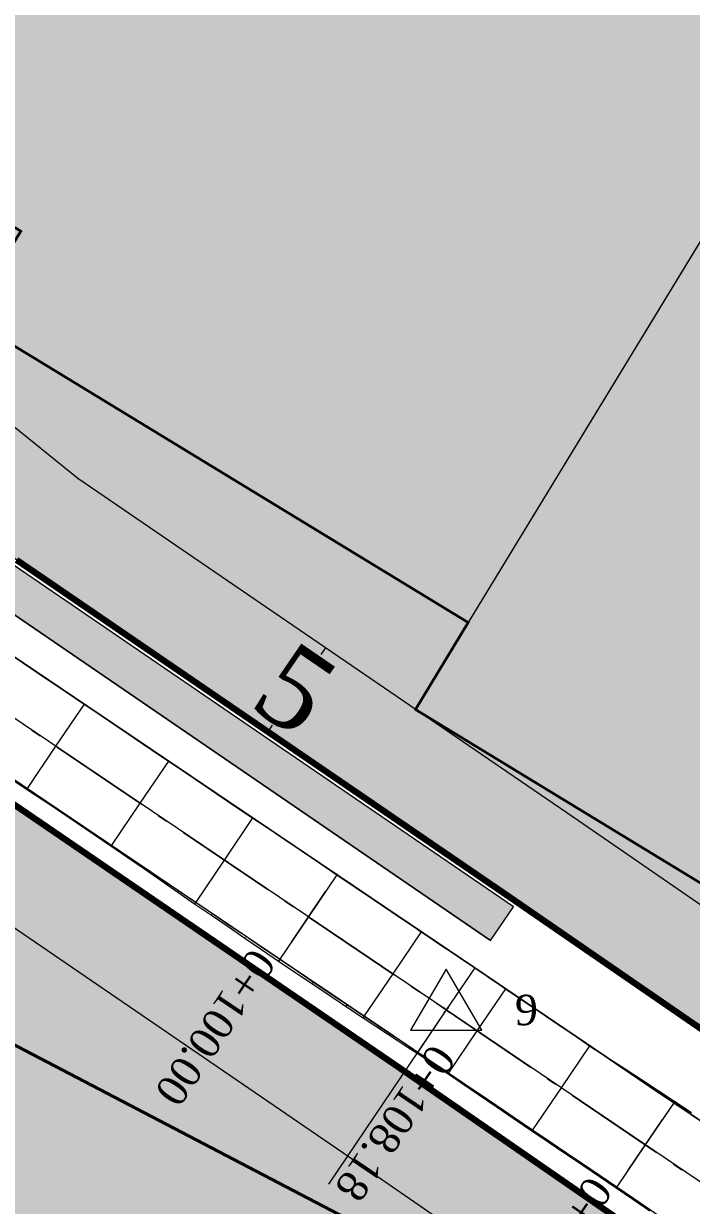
# Model space of a CAD drawing. Header units: metres. Extents: x 478603 to 489313, y 4282657 to 4289463.
# Drawn here: x 479345.1 to 479377.9, y 4286664 to 4286722.1 of the extents above; entities that cross this region are included whole.
import ezdxf

# ---------------------------------------------------------------- set-up
doc = ezdxf.new("R2010")
doc.units = ezdxf.units.M
for name, color, linetype, lineweight in [('ADAKENARI', 18, 'Continuous', 0), ('EKS_3', 5, 'Continuous', 0), ('EKSENLER', 3, 'Continuous', 0), ('HDA_3', 30, 'Continuous', 0), ('HDO_3', 30, 'Continuous', 0), ('ISLETME', 18, 'Continuous', 20), ('KALDIRIM', 11, 'Continuous', 0), ('KDO_3', 150, 'Continuous', 20), ('KYA_3', 1, 'Continuous', 20), ('KYO_3', 1, 'Continuous', 20), ('MUSTEMILAT_CIZGISI', 18, 'Continuous', 50), ('P_ALAN', 143, 'Continuous', 0), ('P_U_KNL', 143, 'Continuous', 0), ('PARSEL_ALAN', 254, 'Continuous', 0), ('PARSEL_SERA_ALAN', 9, 'Continuous', 40), ('PL_ALİNMAN', 1, 'Continuous', 0), ('PL_ENKESIT', 1, 'Continuous', 0), ('PL_KM', 4, 'Continuous', 0), ('PL_KMYAZI', 30, 'Continuous', 0), ('PL_SEMBOL', 7, 'Continuous', 0), ('PL_SOME', 7, 'Continuous', 0), ('PL_TOTFKM', 7, 'Continuous', 0), ('ROL_CEPHE', 1, 'Continuous', 0), ('SEV_KYA_HDA', 3, 'Continuous', 0), ('SEV_KYO_HDO', 3, 'Continuous', 0), ('SEV_YKO_KDO', 3, 'Continuous', 0), ('SNR_YAPIYAK', 18, 'Continuous', 0), ('YKA_3', 33, 'Continuous', 0), ('YKO_3', 33, 'Continuous', 0)]:
    doc.layers.add(name, color=color, linetype=linetype, lineweight=lineweight)
doc.styles.get("Standard").update_dxf_attribs({"font": 'times.ttf'})

# ---------------------------------------------------------------- blocks, each defined once
blk = doc.blocks.new('3')
at = {"layer": 'PL_SEMBOL'}
for p, q in [((0, 2), (-1.75, -1)), ((1.75, -1), (0, 2)), ((0.125, 0.125), (-0.125, -0.125)), ((-0.125, 0.125), (0.125, -0.125)), ((-1.75, -1), (1.75, -1))]:
    blk.add_line(p, q, dxfattribs=at)

msp = doc.modelspace()

# ---------------------------------------------------------------- hatches: boundary and pattern name
at = {"layer": 'P_U_KNL'}
msp.add_hatch(color=256, dxfattribs=at).paths.add_polyline_path([(479495.511, 4287101.887), (479494.672, 4287099.831), (479493.757, 4287097.808), (479492.762, 4287095.813), (479424.369, 4286964.911), (479323.786, 4286772.397), (479321.694, 4286767.966), (479319.958, 4286763.361), (479318.6, 4286758.632), (479317.627, 4286753.808), (479317.045, 4286748.922), (479316.86, 4286744.005), (479317.072, 4286739.088), (479317.679, 4286734.205), (479318.678, 4286729.387), (479320.062, 4286724.665), (479321.822, 4286720.07), (479323.946, 4286715.631), (479326.422, 4286711.378), (479329.232, 4286707.339), (479332.358, 4286703.539), (479335.781, 4286700.004), (479339.478, 4286696.756), (479343.408, 4286693.829), (479368.037, 4286676.984), (479369.166, 4286678.635), (479344.57, 4286695.457), (479340.737, 4286698.312), (479337.162, 4286701.453), (479333.852, 4286704.873), (479330.828, 4286708.548), (479328.11, 4286712.454), (479325.715, 4286716.568), (479323.66, 4286720.86), (479321.958, 4286725.305), (479320.62, 4286729.872), (479319.654, 4286734.532), (479319.066, 4286739.255), (479318.862, 4286744.01), (479319.041, 4286748.766), (479319.603, 4286753.492), (479320.544, 4286758.157), (479321.858, 4286762.731), (479323.537, 4286767.185), (479325.577, 4286771.507), (479426.147, 4286963.995), (479434.014, 4286979.053), (479438.909, 4286934.307), (479439.571, 4286929.81), (479440.573, 4286925.357), (479441.904, 4286920.991), (479443.559, 4286916.737), (479445.526, 4286912.619), (479447.796, 4286908.659), (479450.356, 4286904.881), (479453.18, 4286901.318), (479563.644, 4286772.192), (479564.255, 4286771.486), (479564.874, 4286770.784), (479565.5, 4286770.089), (479566.134, 4286769.4), (479566.774, 4286768.718), (479567.422, 4286768.043), (479568.076, 4286767.374), (479568.736, 4286766.714), (479589.573, 4286746.064), (479590.981, 4286747.485), (479570.147, 4286768.131), (479569.498, 4286768.78), (479568.858, 4286769.434), (479568.225, 4286770.095), (479567.599, 4286770.762), (479566.979, 4286771.436), (479566.367, 4286772.115), (479565.761, 4286772.802), (479565.161, 4286773.496), (479454.724, 4286902.59), (479451.97, 4286906.064), (479449.494, 4286909.719), (479447.299, 4286913.549), (479445.396, 4286917.532), (479443.796, 4286921.646), (479442.508, 4286925.869), (479441.539, 4286930.176), (479440.893, 4286934.562), (479435.678, 4286982.238), (479494.543, 4287094.904), (479495.563, 4287096.949), (479496.51, 4287099.041), (479497.377, 4287101.166), (479497.659, 4287101.939), (479495.733, 4287102.497)])
at = {"layer": 'PARSEL_ALAN'}
for points in [[(479381.705, 4286670.344), (479369.267, 4286678.929), (479344.745, 4286695.701), (479337.369, 4286701.671), (479328.363, 4286712.616), (479323.936, 4286720.979), (479322.243, 4286725.401), (479319.95, 4286734.581), (479319.162, 4286744.011), (479320.029, 4286755.106), (479321.652, 4286760.756), (479324.426, 4286768.243), (479415.351, 4286942.681), (479420.15, 4286942.777), (479434.581, 4286911.964), (479446.524, 4286896.787), (479489.321, 4286847.102)], [(479298.515, 4286716.47), (479302.236, 4286717.242), (479338.767, 4286687.674), (479363.604, 4286670.687), (479498.888, 4286577.307), (479499.968, 4286572.944), (479473.928, 4286523.091), (479464.491, 4286514.43), (479452.192, 4286504.422), (479445.649, 4286482.017), (479417.179, 4286482.509), (479348.224, 4286483.702), (479307.462, 4286488.78), (479198.426, 4286501.743), (479189.287, 4286507.41)]]:
    msp.add_hatch(color=256, dxfattribs=at).paths.add_polyline_path(points)
at = {"layer": 'PARSEL_SERA_ALAN'}
for points in [[(479380.739, 4286678.372), (479364.34, 4286688.357), (479366.94, 4286692.628), (479342.34, 4286707.605), (479344.94, 4286711.875), (479336.741, 4286716.868), (479339.341, 4286721.138), (479331.141, 4286726.131), (479333.741, 4286730.401), (479325.541, 4286735.394), (479333.342, 4286748.206), (479325.142, 4286753.198), (479379.745, 4286842.884), (479371.545, 4286847.876), (479415.748, 4286920.478), (479423.948, 4286915.486), (479421.348, 4286911.215), (479429.548, 4286906.223), (479426.947, 4286901.952), (479435.147, 4286896.96), (479443.347, 4286891.968), (479440.747, 4286887.697), (479448.947, 4286882.705), (479446.347, 4286878.434), (479462.746, 4286868.449), (479460.146, 4286864.179), (479468.346, 4286859.186), (479476.546, 4286854.194), (479473.945, 4286849.923), (479482.145, 4286844.931)], [(479294.518, 4286698.023), (479379.604, 4286653.568), (479377.289, 4286649.136), (479411.324, 4286631.354), (479409.008, 4286626.922), (479443.043, 4286609.14), (479440.727, 4286604.709), (479474.762, 4286586.926), (479472.447, 4286582.495), (479489.464, 4286573.604), (479461.679, 4286520.425), (479453.171, 4286524.87), (479434.648, 4286489.417), (479426.139, 4286493.863), (479423.824, 4286489.431), (479415.315, 4286493.877), (479413, 4286489.445), (479404.491, 4286493.891), (479402.176, 4286489.459), (479393.667, 4286493.905), (479391.352, 4286489.473), (479382.843, 4286493.919), (479380.527, 4286489.487), (479372.019, 4286493.933), (479369.703, 4286489.501), (479361.195, 4286493.947), (479358.879, 4286489.515), (479350.371, 4286493.961), (479348.055, 4286489.529), (479331.038, 4286498.42), (479328.723, 4286493.988), (479320.214, 4286498.434), (479317.899, 4286494.002), (479309.39, 4286498.448), (479307.075, 4286494.016), (479290.057, 4286502.907), (479287.742, 4286498.476), (479279.233, 4286502.921), (479276.918, 4286498.49), (479259.901, 4286507.381), (479257.585, 4286502.949), (479249.077, 4286507.395), (479246.761, 4286502.963), (479238.252, 4286507.409), (479235.937, 4286502.977), (479218.92, 4286511.868), (479216.604, 4286507.437), (479208.096, 4286511.882), (479199.587, 4286516.328)]]:
    msp.add_hatch(color=256, dxfattribs=at).paths.add_polyline_path(points)

# ---------------------------------------------------------------- linework, layer by layer
at = {"layer": 'ADAKENARI', "lineweight": 100}
for p, q in [((479369.267, 4286678.929), (479344.745, 4286695.701)), ((479338.767, 4286687.674), (479363.604, 4286670.687)), ((479503.553, 4286586.238), (479369.267, 4286678.929)), ((479363.604, 4286670.687), (479498.888, 4286577.307))]:
    msp.add_line(p, q, dxfattribs=at)
at = {"layer": 'EKS_3'}
for p in [(479346.65, 4286686.542, 924.605), (479350.793, 4286683.743, 924.939), (479354.937, 4286680.945, 925.274), (479359.08, 4286678.147, 925.609), (479363.224, 4286675.348, 925.943), (479365.856, 4286673.571, 926.156), (479367.365, 4286672.547, 926.278), (479371.504, 4286669.741, 926.613), (479375.642, 4286666.935, 926.947)]:
    msp.add_point(p, dxfattribs=at)
at = {"layer": 'EKSENLER'}
for p, q in [((479365.855, 4286673.571), (479340.508, 4286690.69)), ((479507.786, 4286577.326), (479365.855, 4286673.571))]:
    msp.add_line(p, q, dxfattribs=at)
at = {"layer": 'HDA_3'}
msp.add_polyline3d([(479344.385, 4286685.042, 924.435), (479345.245, 4286684.462, 924.505), (479346.086, 4286683.894, 924.573), (479346.915, 4286683.334, 924.639), (479347.74, 4286682.777, 924.706), (479348.563, 4286682.22, 924.773), (479349.388, 4286681.663, 924.839), (479350.216, 4286681.104, 924.906), (479351.045, 4286680.544, 924.973), (479351.874, 4286679.984, 925.04), (479352.704, 4286679.424, 925.107), (479353.532, 4286678.865, 925.174), (479354.358, 4286678.307, 925.241), (479355.184, 4286677.749, 925.307), (479356.01, 4286677.192, 925.374), (479356.838, 4286676.632, 925.441), (479357.675, 4286676.066, 925.509), (479358.527, 4286675.491, 925.577), (479359.384, 4286674.913, 925.647), (479360.235, 4286674.338, 925.715), (479361.061, 4286673.78, 925.782), (479361.819, 4286673.268, 925.843), (479362.45, 4286672.842, 925.906), (479363.008, 4286672.465, 925.962), (479363.533, 4286672.11, 926.014), (479364.026, 4286671.778, 926.064), (479364.451, 4286671.491, 926.106), (479364.756, 4286671.284, 926.131), (479365.004, 4286671.116, 926.151), (479365.246, 4286670.952, 926.17), (479365.532, 4286670.758, 926.194), (479365.957, 4286670.47, 926.228), (479366.64, 4286670.006, 926.283), (479367.463, 4286669.448, 926.35), (479368.336, 4286668.856, 926.42), (479369.222, 4286668.256, 926.492), (479370.095, 4286667.663, 926.563), (479370.941, 4286667.09, 926.631), (479371.769, 4286666.528, 926.698), (479372.591, 4286665.971, 926.765), (479373.411, 4286665.414, 926.831), (479374.233, 4286664.857, 926.897), (479375.059, 4286664.297, 926.964), (479375.886, 4286663.736, 927.031)], dxfattribs=at)
for p in [(479345.245, 4286684.462, 924.505), (479349.388, 4286681.663, 924.839), (479353.532, 4286678.865, 925.174), (479357.675, 4286676.066, 925.509), (479361.819, 4286673.268, 925.843), (479364.451, 4286671.491, 926.106), (479365.957, 4286670.47, 926.228), (479370.095, 4286667.663, 926.563), (479374.233, 4286664.857, 926.897)]:
    msp.add_point(p, dxfattribs=at)
at = {"layer": 'HDO_3'}
for points in [[(479358.613, 4286681.491, 925.411), (479360.485, 4286680.227, 925.509), (479362.397, 4286678.935, 925.717)], [(479373.435, 4286671.463, 926.727), (479377.051, 4286669.012, 926.897), (479377.878, 4286668.451, 926.964), (479378.706, 4286667.889, 927.031)]]:
    msp.add_polyline3d(points, dxfattribs=at)
for p in [(479360.485, 4286680.227, 925.509), (479377.051, 4286669.012, 926.897)]:
    msp.add_point(p, dxfattribs=at)
at = {"layer": 'ISLETME'}
for p, q in [((479364.34, 4286688.357), (479413.743, 4286769.501)), ((479364.34, 4286688.357), (479413.743, 4286769.501)), ((479380.739, 4286678.372), (479364.34, 4286688.357)), ((479380.739, 4286678.372), (479364.34, 4286688.357))]:
    msp.add_line(p, q, dxfattribs=at)
at = {"layer": 'KALDIRIM'}
for p, q in [((479367.257, 4286675.641), (479342.029, 4286692.679)), ((479338.986, 4286688.701), (479364.454, 4286671.5)), ((479501.639, 4286584.515), (479367.257, 4286675.641)), ((479364.454, 4286671.5), (479499.105, 4286580.193))]:
    msp.add_line(p, q, dxfattribs=at)
at = {"layer": 'KDO_3'}
for points in [[(479344.612, 4286690.942, 923.661), (479345.438, 4286690.384, 923.734), (479346.307, 4286689.796, 923.81), (479347.185, 4286689.201, 923.888), (479348.05, 4286688.616, 923.964), (479348.887, 4286688.05, 924.048), (479349.707, 4286687.497, 924.131), (479350.523, 4286686.946, 924.214), (479351.346, 4286686.39, 924.297), (479352.194, 4286685.817, 924.383), (479353.087, 4286685.214, 924.533), (479353.997, 4286684.598, 924.685), (479354.89, 4286683.995, 924.835), (479355.713, 4286683.439, 924.973), (479356.336, 4286683.017, 925.078), (479356.59, 4286682.846, 925.173), (479356.643, 4286682.81, 925.193), (479356.623, 4286682.823, 925.2), (479356.576, 4286682.855, 925.218), (479356.52, 4286682.892, 925.239)], [(479364.548, 4286677.471, 925.887), (479364.499, 4286677.504, 925.879), (479364.456, 4286677.533, 925.872), (479364.432, 4286677.549, 925.868), (479364.458, 4286677.531, 925.863), (479364.623, 4286677.42, 925.835), (479365.043, 4286677.137, 925.825), (479365.597, 4286676.764, 925.811), (479366.189, 4286676.364, 925.797), (479366.766, 4286675.975, 925.783), (479367.256, 4286675.644, 925.771), (479367.582, 4286675.424, 925.8), (479367.821, 4286675.261, 925.821), (479368.05, 4286675.106, 925.841), (479368.327, 4286674.918, 925.866), (479368.77, 4286674.618, 925.905), (479369.518, 4286674.111, 925.948), (479370.424, 4286673.496, 926.001), (479371.363, 4286672.859, 926.055), (479372.243, 4286672.263, 926.106), (479372.908, 4286671.812, 926.145), (479373.17, 4286671.634, 926.398), (479373.21, 4286671.606, 926.436), (479373.169, 4286671.634, 926.476), (479373.098, 4286671.681, 926.544), (479373.017, 4286671.735, 926.622)]]:
    msp.add_polyline3d(points, dxfattribs=at)
for p in [(479348.05, 4286688.616, 923.964), (479352.194, 4286685.817, 924.383), (479356.336, 4286683.017, 925.078), (479364.623, 4286677.42, 925.835), (479367.256, 4286675.644, 925.771), (479368.77, 4286674.618, 925.905), (479372.908, 4286671.812, 926.145)]:
    msp.add_point(p, dxfattribs=at)
at = {"layer": 'KYA_3'}
msp.add_polyline3d([(479344.364, 4286685.01, 924.823), (479345.225, 4286684.433, 924.85), (479346.068, 4286683.867, 924.908), (479346.898, 4286683.309, 924.966), (479347.724, 4286682.754, 925.023), (479348.548, 4286682.198, 925.08), (479349.372, 4286681.639, 925.137), (479350.195, 4286681.073, 925.31), (479351.018, 4286680.504, 925.484), (479351.84, 4286679.934, 925.658), (479352.663, 4286679.364, 925.832), (479353.485, 4286678.796, 926.005), (479354.307, 4286678.231, 926.132), (479355.128, 4286677.668, 926.259), (479355.951, 4286677.105, 926.386), (479356.777, 4286676.541, 926.514), (479357.612, 4286675.973, 926.642), (479358.464, 4286675.398, 926.68), (479359.322, 4286674.821, 926.718), (479360.175, 4286674.249, 926.755), (479361.003, 4286673.694, 926.792), (479361.764, 4286673.187, 926.825), (479362.399, 4286672.767, 926.791), (479362.962, 4286672.397, 926.761), (479363.492, 4286672.049, 926.732), (479363.989, 4286671.724, 926.706), (479364.419, 4286671.443, 926.683), (479364.727, 4286671.241, 926.665), (479364.977, 4286671.078, 926.651), (479365.222, 4286670.917, 926.636), (479365.511, 4286670.726, 926.62), (479365.936, 4286670.439, 926.595), (479366.618, 4286669.975, 926.672), (479367.44, 4286669.414, 926.764), (479368.311, 4286668.819, 926.863), (479369.195, 4286668.216, 926.962), (479370.067, 4286667.622, 927.061), (479370.914, 4286667.049, 927.109), (479371.743, 4286666.49, 927.155), (479372.567, 4286665.935, 927.202), (479373.389, 4286665.381, 927.248), (479374.211, 4286664.824, 927.295), (479375.035, 4286664.263, 927.395), (479375.86, 4286663.698, 927.496)], dxfattribs=at)
for p in [(479345.225, 4286684.433, 924.85), (479349.372, 4286681.639, 925.137), (479353.485, 4286678.796, 926.005), (479357.612, 4286675.973, 926.642), (479361.764, 4286673.187, 926.825), (479364.419, 4286671.443, 926.683), (479365.936, 4286670.439, 926.595), (479370.067, 4286667.622, 927.061), (479374.211, 4286664.824, 927.295)]:
    msp.add_point(p, dxfattribs=at)
at = {"layer": 'KYO_3'}
for points in [[(479356.52, 4286682.892, 925.239), (479357.311, 4286682.363, 925.304), (479358.103, 4286681.832, 925.369), (479358.896, 4286681.302, 925.435), (479359.69, 4286680.769, 925.5), (479360.488, 4286680.231, 925.566), (479361.295, 4286679.685, 925.63), (479362.107, 4286679.133, 925.694), (479362.92, 4286678.579, 925.758), (479363.734, 4286678.025, 925.823), (479364.548, 4286677.471, 925.887)], [(479373.017, 4286671.735, 926.622), (479373.831, 4286671.207, 926.827), (479374.645, 4286670.678, 927.033), (479375.459, 4286670.148, 927.239), (479376.275, 4286669.615, 927.446), (479377.093, 4286669.075, 927.654), (479377.916, 4286668.519, 927.69)]]:
    msp.add_polyline3d(points, dxfattribs=at)
for p in [(479360.488, 4286680.231, 925.566), (479377.093, 4286669.075, 927.654)]:
    msp.add_point(p, dxfattribs=at)
at = {"layer": 'MUSTEMILAT_CIZGISI', "lineweight": 13}
msp.add_polyline3d([(479380.739, 4286678.372, 0), (479364.34, 4286688.357, 0), (479413.743, 4286769.501, 0), (479430.142, 4286759.516, 0), (479380.739, 4286678.372, 0)], close=True, dxfattribs=at)
at = {"layer": 'P_ALAN'}
msp.add_line((479368.037, 4286676.984), (479369.166, 4286678.635), dxfattribs=at)
at = {"layer": 'P_U_KNL'}
for points in [[(479369.166, 4286678.635, 0), (479344.57, 4286695.457, 0), (479340.737, 4286698.312, 0), (479337.162, 4286701.453, 0), (479333.852, 4286704.873, 0), (479330.828, 4286708.548, 0), (479328.11, 4286712.454, 0), (479325.715, 4286716.568, 0), (479323.66, 4286720.86, 0), (479321.958, 4286725.305, 0), (479320.62, 4286729.872, 0), (479319.654, 4286734.532, 0), (479319.066, 4286739.255, 0), (479318.862, 4286744.01, 0), (479319.041, 4286748.766, 0), (479319.603, 4286753.492, 0), (479320.544, 4286758.157, 0), (479321.858, 4286762.731, 0), (479323.537, 4286767.185, 0), (479325.577, 4286771.507, 0), (479426.147, 4286963.995, 0), (479434.014, 4286979.053, 0)], [(479368.037, 4286676.984, 0), (479343.408, 4286693.829, 0), (479339.478, 4286696.756, 0), (479335.781, 4286700.004, 0), (479332.358, 4286703.539, 0), (479329.232, 4286707.339, 0), (479326.422, 4286711.378, 0), (479323.946, 4286715.631, 0), (479321.822, 4286720.07, 0), (479320.062, 4286724.665, 0), (479318.678, 4286729.387, 0), (479317.679, 4286734.205, 0), (479317.072, 4286739.088, 0), (479316.86, 4286744.005, 0), (479317.045, 4286748.922, 0), (479317.627, 4286753.808, 0), (479318.6, 4286758.632, 0), (479319.958, 4286763.361, 0), (479321.694, 4286767.966, 0), (479323.786, 4286772.397, 0), (479424.369, 4286964.911, 0)], [(479320.062, 4286724.665, 0), (479321.822, 4286720.07, 0), (479323.946, 4286715.631, 0), (479326.422, 4286711.378, 0), (479329.232, 4286707.339, 0), (479332.358, 4286703.539, 0), (479335.781, 4286700.004, 0), (479339.478, 4286696.756, 0), (479343.408, 4286693.829, 0), (479368.037, 4286676.984, 0), (479369.166, 4286678.635, 0), (479344.57, 4286695.457, 0), (479340.737, 4286698.312, 0), (479337.162, 4286701.453, 0), (479333.852, 4286704.873, 0), (479330.828, 4286708.548, 0), (479328.11, 4286712.454, 0), (479325.715, 4286716.568, 0), (479323.66, 4286720.86, 0), (479321.958, 4286725.305, 0)], [(479320.062, 4286724.665, 0), (479321.822, 4286720.07, 0), (479323.946, 4286715.631, 0), (479326.422, 4286711.378, 0), (479329.232, 4286707.339, 0), (479332.358, 4286703.539, 0), (479335.781, 4286700.004, 0), (479339.478, 4286696.756, 0), (479343.408, 4286693.829, 0), (479368.037, 4286676.984, 0), (479369.166, 4286678.635, 0), (479344.57, 4286695.457, 0), (479340.737, 4286698.312, 0), (479337.162, 4286701.453, 0), (479333.852, 4286704.873, 0), (479330.828, 4286708.548, 0), (479328.11, 4286712.454, 0), (479325.715, 4286716.568, 0), (479323.66, 4286720.86, 0), (479321.958, 4286725.305, 0)], [(479320.062, 4286724.665, 0), (479321.822, 4286720.07, 0), (479323.946, 4286715.631, 0), (479326.422, 4286711.378, 0), (479329.232, 4286707.339, 0), (479332.358, 4286703.539, 0), (479335.781, 4286700.004, 0), (479339.478, 4286696.756, 0), (479343.408, 4286693.829, 0), (479368.037, 4286676.984, 0), (479369.166, 4286678.635, 0), (479344.57, 4286695.457, 0), (479340.737, 4286698.312, 0), (479337.162, 4286701.453, 0), (479333.852, 4286704.873, 0), (479330.828, 4286708.548, 0), (479328.11, 4286712.454, 0), (479325.715, 4286716.568, 0), (479323.66, 4286720.86, 0), (479321.958, 4286725.305, 0)]]:
    msp.add_polyline3d(points, dxfattribs=at)
at = {"layer": 'PARSEL_ALAN'}
for points in [[(479381.705, 4286670.344, 927.781), (479369.267, 4286678.929, 925.676), (479344.745, 4286695.701, 924.385), (479337.369, 4286701.671, 923.384), (479328.363, 4286712.616, 922.105), (479323.936, 4286720.979, 923.655), (479322.243, 4286725.401, 924.038), (479319.95, 4286734.581, 923.909), (479319.162, 4286744.011, 923.52), (479320.029, 4286755.106, 923.185), (479321.652, 4286760.756, 923.706), (479324.426, 4286768.243, 923.867), (479415.351, 4286942.681, 923.716), (479420.15, 4286942.777, 923.79), (479434.581, 4286911.964, 925.534), (479446.524, 4286896.787, 926.375), (479489.321, 4286847.102, 924.936), (479381.705, 4286670.344, 927.781)], [(479381.705, 4286670.344, 0), (479369.267, 4286678.929, 0), (479344.745, 4286695.701, 0), (479337.369, 4286701.671, 0), (479328.363, 4286712.616, 0), (479323.936, 4286720.979, 0), (479322.243, 4286725.401, 0), (479319.95, 4286734.581, 0), (479319.162, 4286744.011, 0), (479320.029, 4286755.106, 0), (479321.652, 4286760.756, 0), (479324.426, 4286768.243, 0), (479415.351, 4286942.681, 0), (479420.15, 4286942.777, 0), (479434.581, 4286911.964, 0), (479446.524, 4286896.787, 0), (479489.321, 4286847.102, 0), (479381.705, 4286670.344, 0)], [(479298.515, 4286716.47, 921.094), (479302.236, 4286717.242, 919.873), (479338.767, 4286687.674, 924.909), (479363.604, 4286670.687, 927.047), (479498.888, 4286577.307, 935.494), (479499.968, 4286572.944, 935.676), (479473.928, 4286523.091, 935.649), (479464.491, 4286514.43, 935.434), (479452.192, 4286504.422, 935.044), (479445.649, 4286482.017, 935.051), (479417.179, 4286482.509, 933.671), (479348.224, 4286483.702, 930.256), (479307.462, 4286488.78, 928.1), (479198.426, 4286501.743, 922.102), (479189.287, 4286507.41, 921.584), (479298.515, 4286716.47, 921.094)], [(479298.515, 4286716.47, 0), (479302.236, 4286717.242, 0), (479338.767, 4286687.674, 0), (479363.604, 4286670.687, 0), (479498.888, 4286577.307, 0), (479499.968, 4286572.944, 0), (479473.928, 4286523.091, 0), (479464.491, 4286514.43, 0), (479452.192, 4286504.422, 0), (479445.649, 4286482.017, 0), (479417.179, 4286482.509, 0), (479348.224, 4286483.702, 0), (479307.462, 4286488.78, 0), (479198.426, 4286501.743, 0), (479189.287, 4286507.41, 0), (479298.515, 4286716.47, 0)]]:
    msp.add_polyline3d(points, close=True, dxfattribs=at)
at = {"layer": 'PARSEL_SERA_ALAN'}
for points in [[(479482.145, 4286844.931, 0), (479380.739, 4286678.372, 0), (479380.739, 4286678.372, 0), (479364.34, 4286688.357, 0), (479366.94, 4286692.628, 0), (479342.34, 4286707.605, 0), (479344.94, 4286711.875, 0), (479336.741, 4286716.868, 0), (479339.341, 4286721.138, 0), (479331.141, 4286726.131, 0)], [(479482.145, 4286844.931, 0), (479380.739, 4286678.372, 0), (479380.739, 4286678.372, 0), (479364.34, 4286688.357, 0), (479366.94, 4286692.628, 0), (479342.34, 4286707.605, 0), (479344.94, 4286711.875, 0), (479336.741, 4286716.868, 0), (479339.341, 4286721.138, 0), (479331.141, 4286726.131, 0)], [(479294.518, 4286698.023, 0), (479379.604, 4286653.568, 0), (479377.289, 4286649.136, 0), (479411.324, 4286631.354, 0)], [(479294.518, 4286698.023, 0), (479379.604, 4286653.568, 0), (479377.289, 4286649.136, 0), (479411.324, 4286631.354, 0)]]:
    msp.add_polyline3d(points, dxfattribs=at)
at = {"layer": 'PL_ALİNMAN'}
for p, q in [((479345.48, 4286687.332), (479345.894, 4286687.052)), ((479346.723, 4286686.492), (479350.866, 4286683.694)), ((479351.695, 4286683.134), (479352.109, 4286682.854)), ((479352.938, 4286682.295), (479357.082, 4286679.496)), ((479357.91, 4286678.937), (479358.325, 4286678.657)), ((479359.154, 4286678.097), (479363.297, 4286675.299)), ((479364.126, 4286674.739), (479364.54, 4286674.459)), ((479365.369, 4286673.9), (479365.855, 4286673.571)), ((479365.855, 4286673.571), (479369.994, 4286670.765)), ((479370.821, 4286670.203), (479371.235, 4286669.923)), ((479372.063, 4286669.362), (479376.201, 4286666.555)), ((479377.029, 4286665.994), (479377.443, 4286665.713))]:
    msp.add_line(p, q, dxfattribs=at)
at = {"layer": 'PL_ENKESIT'}
for points in [[(479348.05, 4286688.616, 923.964), (479348.049, 4286688.613, 924.555), (479346.65, 4286686.542, 924.605), (479345.25, 4286684.47, 924.555), (479345.245, 4286684.462, 924.505), (479345.225, 4286684.433, 924.85)], [(479352.194, 4286685.817, 924.383), (479352.192, 4286685.815, 924.889), (479350.793, 4286683.743, 924.939), (479349.394, 4286681.672, 924.889), (479349.388, 4286681.663, 924.839), (479349.372, 4286681.639, 925.137)], [(479356.336, 4286683.017, 925.078), (479356.336, 4286683.017, 925.224), (479354.937, 4286680.945, 925.274), (479353.538, 4286678.873, 925.224), (479353.532, 4286678.865, 925.174), (479353.485, 4286678.796, 926.005)], [(479360.488, 4286680.231, 925.566), (479360.485, 4286680.227, 925.509), (479360.479, 4286680.218, 925.559), (479359.08, 4286678.147, 925.609), (479357.681, 4286676.075, 925.559), (479357.675, 4286676.066, 925.509), (479357.612, 4286675.973, 926.642)], [(479364.623, 4286677.42, 925.835), (479364.623, 4286677.42, 925.893), (479363.224, 4286675.348, 925.943), (479361.825, 4286673.276, 925.893), (479361.819, 4286673.268, 925.843), (479361.764, 4286673.187, 926.825)], [(479367.256, 4286675.644, 925.771), (479367.255, 4286675.642, 926.156), (479365.856, 4286673.571, 926.156), (479364.457, 4286671.499, 926.156), (479364.451, 4286671.491, 926.106), (479364.419, 4286671.443, 926.683)], [(479368.77, 4286674.618, 925.905), (479368.769, 4286674.616, 926.278), (479367.365, 4286672.547, 926.278), (479365.962, 4286670.478, 926.278), (479365.957, 4286670.47, 926.228), (479365.936, 4286670.439, 926.595)], [(479372.908, 4286671.812, 926.145), (479372.907, 4286671.81, 926.613), (479371.504, 4286669.741, 926.613), (479370.101, 4286667.672, 926.613), (479370.095, 4286667.663, 926.563), (479370.067, 4286667.622, 927.061)], [(479377.093, 4286669.075, 927.654), (479377.051, 4286669.012, 926.897), (479377.045, 4286669.004, 926.947), (479375.642, 4286666.935, 926.947), (479374.239, 4286664.865, 926.947), (479374.233, 4286664.857, 926.897), (479374.211, 4286664.824, 927.295)]]:
    msp.add_polyline3d(points, dxfattribs=at)
at = {"layer": 'PL_KM'}
for p, q in [((479358.241, 4286676.903), (479359.92, 4286679.39)), ((479374.8, 4286665.693), (479376.484, 4286668.176))]:
    msp.add_line(p, q, dxfattribs=at)
at = {"layer": 'PL_SOME'}
msp.add_point((479365.855, 4286673.571), dxfattribs=at)
at = {"layer": 'ROL_CEPHE'}
for p, q in [((479359.916, 4286691.382), (479359.69, 4286691.052)), ((479357.093, 4286687.255), (479357.319, 4286687.585))]:
    msp.add_line(p, q, dxfattribs=at)
at = {"layer": 'SEV_KYA_HDA'}
for p, q in [((479346.056, 4286683.876, 924.907), (479346.065, 4286683.889, 924.74)), ((479347.715, 4286682.759, 925.022), (479347.731, 4286682.783, 924.705)), ((479349.372, 4286681.639, 925.137), (479349.38, 4286681.651, 924.988)), ((479351.018, 4286680.503, 925.484), (479351.046, 4286680.544, 924.973)), ((479352.663, 4286679.364, 925.832), (479352.683, 4286679.394, 925.469)), ((479354.309, 4286678.229, 926.133), (479354.361, 4286678.305, 925.241)), ((479355.959, 4286677.099, 926.388), (479355.989, 4286677.142, 925.881)), ((479357.612, 4286675.973, 926.642), (479357.675, 4286676.066, 925.509)), ((479359.271, 4286674.855, 926.715), (479359.302, 4286674.901, 926.179)), ((479360.932, 4286673.742, 926.788), (479360.99, 4286673.828, 925.776)), ((479362.599, 4286672.636, 926.78), (479362.623, 4286672.672, 926.353)), ((479364.271, 4286671.539, 926.691), (479364.305, 4286671.589, 926.091)), ((479365.936, 4286670.439, 926.595), (479365.946, 4286670.454, 926.411)), ((479367.589, 4286669.312, 926.781), (479367.612, 4286669.347, 926.362)), ((479369.24, 4286668.185, 926.967), (479369.254, 4286668.205, 926.732)), ((479370.895, 4286667.062, 927.107), (479370.923, 4286667.102, 926.63)), ((479372.554, 4286665.944, 927.201), (479372.566, 4286665.962, 926.982)), ((479374.211, 4286664.824, 927.295), (479374.233, 4286664.857, 926.897))]:
    msp.add_line(p, q, dxfattribs=at)
at = {"layer": 'SEV_KYO_HDO'}
for p, q in [((479358.828, 4286681.347, 925.429), (479358.828, 4286681.346, 925.426)), ((479360.488, 4286680.231, 925.566), (479360.485, 4286680.227, 925.509)), ((479362.143, 4286679.108, 925.697), (479362.143, 4286679.108, 925.693)), ((479373.744, 4286671.263, 926.805), (479373.74, 4286671.257, 926.742)), ((479375.421, 4286670.173, 927.229), (479375.408, 4286670.154, 927.025)), ((479377.093, 4286669.075, 927.654), (479377.051, 4286669.012, 926.897))]:
    msp.add_line(p, q, dxfattribs=at)
at = {"layer": 'SEV_YKO_KDO'}
for p, q in [((479345.564, 4286690.295, 924.354), (479345.565, 4286690.296, 924.049)), ((479347.221, 4286689.174, 924.488), (479347.222, 4286689.176, 923.891)), ((479348.877, 4286688.053, 924.622), (479348.878, 4286688.055, 924.335)), ((479350.535, 4286686.934, 924.755), (479350.536, 4286686.937, 924.215)), ((479352.192, 4286685.815, 924.889), (479352.193, 4286685.816, 924.636)), ((479353.85, 4286684.696, 925.023), (479353.851, 4286684.697, 924.661)), ((479355.507, 4286683.576, 925.157), (479355.508, 4286683.577, 925.048)), ((479365.452, 4286676.86, 925.976), (479365.452, 4286676.861, 925.895)), ((479367.109, 4286675.741, 926.141), (479367.11, 4286675.742, 925.774)), ((479368.769, 4286674.616, 926.278), (479368.769, 4286674.617, 926.091)), ((479370.424, 4286673.494, 926.412), (479370.425, 4286673.495, 926.001)), ((479372.079, 4286672.371, 926.546), (479372.08, 4286672.372, 926.321))]:
    msp.add_line(p, q, dxfattribs=at)
at = {"layer": 'SNR_YAPIYAK'}
for p, q in [((479347.734, 4286699.714, 927.781), (479340.908, 4286705.238, 927.781)), ((479372.099, 4286683.05, 927.781), (479347.734, 4286699.714, 927.781)), ((479335.778, 4286683.661, 923.247), (479360.773, 4286666.566, 923.247)), ((479380.188, 4286677.467, 927.781), (479372.099, 4286683.05, 927.781)), ((479360.773, 4286666.566, 923.247), (479494.489, 4286574.268, 923.247))]:
    msp.add_line(p, q, dxfattribs=at)
for p in [(479347.734, 4286699.714, 924.385), (479347.734, 4286699.714, 924.385), (479372.099, 4286683.05, 925.676), (479372.099, 4286683.05, 925.676), (479360.773, 4286666.566, 927.047), (479360.773, 4286666.566, 927.047)]:
    msp.add_point(p, dxfattribs=at)
at = {"layer": 'YKA_3'}
msp.add_polyline3d([(479344.391, 4286685.051, 924.485), (479345.25, 4286684.47, 924.555), (479346.091, 4286683.902, 924.622), (479346.92, 4286683.342, 924.689), (479347.745, 4286682.785, 924.756), (479348.569, 4286682.229, 924.823), (479349.394, 4286681.672, 924.889), (479350.221, 4286681.113, 924.956), (479351.051, 4286680.553, 925.023), (479351.88, 4286679.993, 925.09), (479352.709, 4286679.432, 925.157), (479353.538, 4286678.873, 925.224), (479354.364, 4286678.315, 925.291), (479355.189, 4286677.758, 925.357), (479356.015, 4286677.2, 925.424), (479356.844, 4286676.64, 925.491), (479357.681, 4286676.075, 925.559), (479358.533, 4286675.5, 925.627), (479359.39, 4286674.921, 925.697), (479360.24, 4286674.346, 925.765), (479361.067, 4286673.788, 925.832), (479361.825, 4286673.276, 925.893), (479362.455, 4286672.851, 925.956), (479363.014, 4286672.473, 926.012), (479363.539, 4286672.119, 926.064), (479364.031, 4286671.786, 926.114), (479364.457, 4286671.499, 926.156), (479364.762, 4286671.292, 926.181), (479365.009, 4286671.125, 926.201), (479365.252, 4286670.96, 926.22), (479365.538, 4286670.766, 926.244), (479365.962, 4286670.478, 926.278), (479366.645, 4286670.015, 926.333), (479367.469, 4286669.456, 926.4), (479368.342, 4286668.864, 926.47), (479369.227, 4286668.264, 926.542), (479370.101, 4286667.672, 926.613), (479370.947, 4286667.098, 926.681), (479371.775, 4286666.536, 926.748), (479372.597, 4286665.979, 926.815), (479373.417, 4286665.423, 926.881), (479374.239, 4286664.865, 926.947), (479375.064, 4286664.306, 927.014), (479375.892, 4286663.745, 927.081)], dxfattribs=at)
for p in [(479345.25, 4286684.47, 924.555), (479349.394, 4286681.672, 924.889), (479353.538, 4286678.873, 925.224), (479357.681, 4286676.075, 925.559), (479361.825, 4286673.276, 925.893), (479364.457, 4286671.499, 926.156), (479365.962, 4286670.478, 926.278), (479370.101, 4286667.672, 926.613), (479374.239, 4286664.865, 926.947)]:
    msp.add_point(p, dxfattribs=at)
at = {"layer": 'YKO_3'}
msp.add_polyline3d([(479344.61, 4286690.939, 924.277), (479345.436, 4286690.381, 924.343), (479346.305, 4286689.794, 924.414), (479347.183, 4286689.199, 924.485), (479348.049, 4286688.613, 924.555), (479348.885, 4286688.048, 924.622), (479349.705, 4286687.494, 924.688), (479350.521, 4286686.943, 924.754), (479351.344, 4286686.388, 924.821), (479352.192, 4286685.815, 924.889), (479353.086, 4286685.212, 924.961), (479353.996, 4286684.597, 925.035), (479354.889, 4286683.994, 925.107), (479355.712, 4286683.438, 925.174), (479356.336, 4286683.017, 925.224), (479356.592, 4286682.844, 925.233), (479356.648, 4286682.806, 925.234), (479356.63, 4286682.818, 925.235), (479356.583, 4286682.85, 925.237), (479356.52, 4286682.892, 925.239), (479356.436, 4286682.949, 925.239), (479356.354, 4286683.004, 925.239), (479356.296, 4286683.044, 925.239), (479356.309, 4286683.035, 925.239), (479356.52, 4286682.892, 925.239), (479357.096, 4286682.504, 925.285), (479357.869, 4286681.981, 925.348), (479358.716, 4286681.409, 925.416), (479359.591, 4286680.818, 925.487), (479360.479, 4286680.218, 925.559), (479361.383, 4286679.608, 925.632), (479362.282, 4286679.001, 925.704), (479363.155, 4286678.411, 925.775), (479363.954, 4286677.872, 925.839), (479364.548, 4286677.471, 925.887), (479364.763, 4286677.325, 925.887), (479364.775, 4286677.318, 925.887), (479364.712, 4286677.36, 925.887), (479364.628, 4286677.417, 925.887), (479364.548, 4286677.471, 925.887), (479364.485, 4286677.513, 925.888), (479364.442, 4286677.542, 925.889), (479364.422, 4286677.556, 925.89), (479364.454, 4286677.534, 925.89), (479364.623, 4286677.42, 925.893), (479365.044, 4286677.136, 925.935), (479365.598, 4286676.762, 925.991), (479366.19, 4286676.362, 926.05), (479366.766, 4286675.973, 926.107), (479367.255, 4286675.642, 926.156), (479367.58, 4286675.422, 926.182), (479367.82, 4286675.26, 926.201), (479368.049, 4286675.105, 926.22), (479368.326, 4286674.916, 926.242), (479368.769, 4286674.616, 926.278), (479369.516, 4286674.109, 926.339), (479370.423, 4286673.494, 926.412), (479371.362, 4286672.858, 926.488), (479372.242, 4286672.261, 926.559), (479372.907, 4286671.81, 926.613), (479373.169, 4286671.632, 926.617), (479373.21, 4286671.604, 926.618), (479373.17, 4286671.632, 926.619), (479373.099, 4286671.68, 926.62), (479373.017, 4286671.735, 926.622), (479372.925, 4286671.798, 926.622), (479372.84, 4286671.855, 926.622), (479372.781, 4286671.895, 926.622), (479372.797, 4286671.884, 926.622), (479373.017, 4286671.735, 926.622), (479373.612, 4286671.332, 926.67), (479374.409, 4286670.791, 926.734), (479375.279, 4286670.202, 926.805), (479376.168, 4286669.599, 926.876), (479377.045, 4286669.004, 926.947), (479377.893, 4286668.428, 927.016), (479378.722, 4286667.867, 927.083)], dxfattribs=at)
for p in [(479348.049, 4286688.613, 924.555), (479352.192, 4286685.815, 924.889), (479356.336, 4286683.017, 925.224), (479360.479, 4286680.218, 925.559), (479364.623, 4286677.42, 925.893), (479367.255, 4286675.642, 926.156), (479368.769, 4286674.616, 926.278), (479372.907, 4286671.81, 926.613), (479377.045, 4286669.004, 926.947)]:
    msp.add_point(p, dxfattribs=at)

# ---------------------------------------------------------------- block references
at = {"layer": 'PL_SEMBOL'}
msp.add_blockref('3', (479365.855, 4286673.571), dxfattribs=at)

# ---------------------------------------------------------------- texts
at = {"layer": 'PL_KMYAZI'}
for s, rotation, p in [('0+100.00', 235.96667, (479356.298, 4286676.707)), ('0+120.00', 235.85837, (479372.857, 4286665.5))]:
    msp.add_text(s, height=1.5, rotation=rotation, dxfattribs=at).set_placement(p)
at = {"layer": 'PL_SEMBOL'}
msp.add_text('9', height=1.5, dxfattribs=at).set_placement((479369.231, 4286672.821))
at = {"layer": 'PL_TOTFKM'}
msp.add_text('%%U   0+108.18', height=1.5, rotation=235.96667, dxfattribs=at).set_placement((479366.104, 4286673.403))
at = {"layer": 'ROL_CEPHE'}
msp.add_text('5', height=4, rotation=325.63066, dxfattribs=at).set_placement((479356.069, 4286688.562))

doc.saveas('drawing.dxf')
